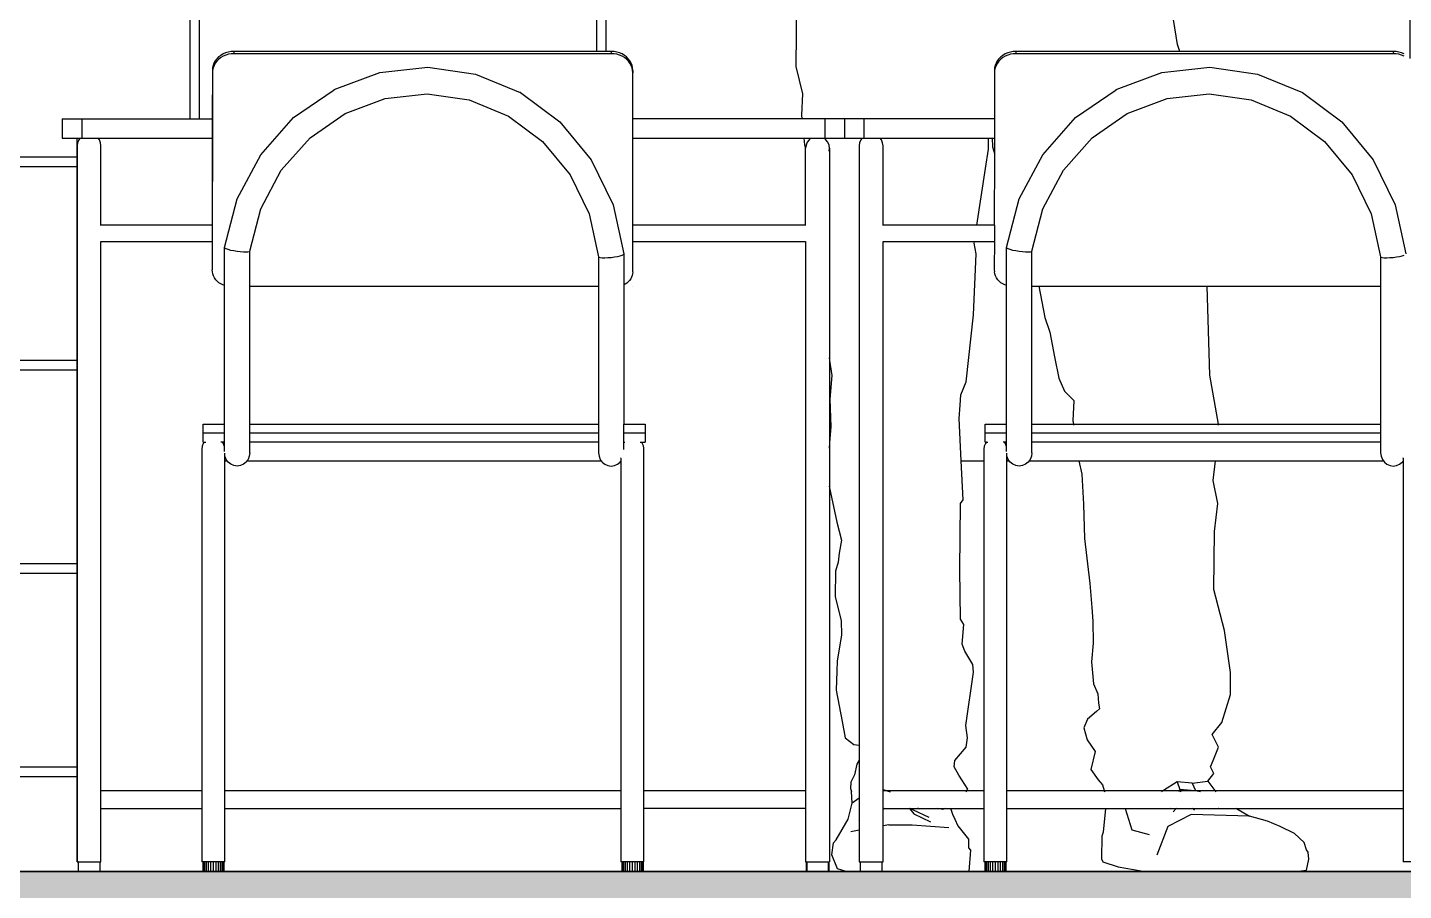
# Model space of a CAD drawing. Header units: metres. Extents: x 258817 to 259192, y 1878716 to 1878911.
# Drawn here: x 259062.576 to 259063.984, y 1878809.387 to 1878810.27 of the extents above; entities that cross this region are included whole.
import ezdxf

# ---------------------------------------------------------------- set-up
doc = ezdxf.new("R2010")
doc.units = ezdxf.units.M
doc.header["$MEASUREMENT"] = 0
doc.layers.add('SectionCutEdges', color=1, linetype='Continuous')
doc.layers.add('Vistas', color=7, linetype='Continuous')

msp = doc.modelspace()

# ---------------------------------------------------------------- hatches: boundary and pattern name
at = {"layer": 'Vistas'}
h = msp.add_hatch(dxfattribs=at)
h.set_pattern_fill('AR-B816C', color=256, scale=0.026)
h.paths.add_polyline_path([(259063.31557, 1878810.8205), (259063.33117, 1878810.84086), (259063.3516, 1878810.85355), (259063.40072, 1878810.87719), (259063.43813, 1878810.89898), (259063.46173, 1878810.92069), (259063.47104, 1878810.93753), (259063.46868, 1878810.95501), (259063.46513, 1878810.97064), (259063.45656, 1878810.9842), (259063.44918, 1878811.00196), (259063.44341, 1878810.99822), (259063.43595, 1878811.00115), (259063.43637, 1878811.01076), (259063.43367, 1878811.02493), (259063.42961, 1878811.0371), (259063.42903, 1878811.05152), (259063.42798, 1878811.0643), (259063.42325, 1878811.08788), (259063.42427, 1878811.10389), (259063.42325, 1878811.11667), (259063.42636, 1878811.1389), (259063.44118, 1878811.15984), (259063.43964, 1878811.16771), (259063.45749, 1878811.18383), (259063.47824, 1878811.18587), (259063.49102, 1878811.18483), (259063.52405, 1878811.1914), (259063.54139, 1878811.18819), (259063.55549, 1878811.18055), (259063.58153, 1878811.16474), (259063.59306, 1878811.15912), (259063.60451, 1878811.15335), (259063.61121, 1878811.13704), (259063.61465, 1878811.13162), (259063.61859, 1878811.12111), (259063.61617, 1878811.10852), (259063.61481, 1878811.07808), (259063.61441, 1878811.05083), (259063.61154, 1878811.03832), (259063.60785, 1878811.03308), (259063.60798, 1878811.01865), (259063.6009, 1878811.01111), (259063.59493, 1878811.01276), (259063.59304, 1878811.00169), (259063.5891, 1878810.98768), (259063.58199, 1878810.97747), (259063.585, 1878810.952), (259063.5898, 1878810.95171), (259063.59957, 1878810.93899), (259063.60528, 1878810.92933), (259063.61841, 1878810.91527), (259063.63927, 1878810.90698), (259063.64953, 1878810.90241), (259063.6587, 1878810.89595), (259063.67137, 1878810.89396), (259063.68706, 1878810.89062), (259063.71545, 1878810.8785), (259063.72703, 1878810.87298), (259063.74697, 1878810.85683), (259063.76332, 1878810.8274), (259063.76965, 1878810.78782), (259063.77181, 1878810.75422), (259063.77929, 1878810.72505), (259063.78076, 1878810.70265), (259063.78483, 1878810.69048), (259063.78857, 1878810.66525), (259063.78484, 1878810.66068), (259063.78147, 1878810.65523), (259063.77518, 1878810.65398), (259063.7674, 1878810.65204), (259063.7616, 1878810.62705), (259063.74086, 1878810.55794), (259063.73271, 1878810.53875), (259063.72507, 1878810.53053), (259063.72589, 1878810.52598), (259063.73019, 1878810.50213), (259063.72831, 1878810.47654), (259063.73149, 1878810.44463), (259063.73767, 1878810.42983), (259063.73519, 1878810.41889), (259063.7372, 1878810.40785), (259063.73975, 1878810.40025), (259063.74153, 1878810.3827), (259063.74469, 1878810.36535), (259063.75094, 1878810.35756), (259063.73006, 1878810.33798), (259063.73205, 1878810.33021), (259063.73052, 1878810.32235), (259063.73817, 1878810.31206), (259063.74854, 1878810.27834), (259063.7524, 1878810.25298), (259063.75507, 1878810.24582), (259063.97833, 1878810.24581), (259063.98693, 1878810.24206), (259063.99269, 1878810.23625), (259063.99523, 1878810.2296), (259063.99535, 1878810.22401), (259063.99532, 1878810.1769), (259064.21179, 1878810.1769), (259064.21179, 1878810.1569), (259064.19191, 1878810.1569), (259064.19699, 1878810.15028), (259064.19654, 1878810.1469), (259064.19654, 1878809.4169), (259064.19588, 1878809.4069), (259064.77507, 1878809.4069), (259064.77507, 1878812.1269), (259062.01507, 1878812.1269), (259062.01507, 1878812.0669), (259062.01507, 1878810.6069), (259062.01507, 1878809.4069), (259062.62798, 1878809.4069), (259062.62798, 1878809.4169), (259062.62693, 1878809.4169), (259062.62693, 1878810.1569), (259062.61179, 1878810.1569), (259062.61179, 1878810.1769), (259062.76522, 1878810.1769), (259062.76525, 1878810.23079), (259062.7695, 1878810.23841), (259062.77606, 1878810.2435), (259062.78377, 1878810.24582), (259063.17833, 1878810.24581), (259063.18693, 1878810.24206), (259063.19269, 1878810.23625), (259063.19523, 1878810.2296), (259063.19535, 1878810.22401), (259063.19532, 1878810.1769), (259063.36759, 1878810.1769), (259063.36898, 1878810.20233), (259063.36216, 1878810.23037), (259063.3624, 1878810.26404), (259063.3629, 1878810.29818), (259063.36302, 1878810.30272), (259063.36306, 1878810.30893), (259063.3617, 1878810.32169), (259063.35617, 1878810.33502), (259063.35453, 1878810.34774), (259063.35679, 1878810.35709), (259063.35609, 1878810.3699), (259063.35955, 1878810.39693), (259063.35761, 1878810.40305), (259063.35793, 1878810.41908), (259063.35714, 1878810.42706), (259063.35755, 1878810.44308), (259063.36057, 1878810.45555), (259063.35721, 1878810.46457), (259063.3563, 1878810.48058), (259063.35586, 1878810.51905), (259063.35281, 1878810.52006), (259063.33361, 1878810.52128), (259063.31967, 1878810.53678), (259063.31017, 1878810.55533), (259063.30364, 1878810.58344), (259063.29516, 1878810.62426), (259063.28932, 1878810.64259), (259063.2858, 1878810.66151), (259063.29161, 1878810.67985), (259063.29359, 1878810.69738), (259063.29642, 1878810.70989), (259063.30147, 1878810.72846), (259063.29827, 1878810.74743), (259063.30221, 1878810.77764)])
h = msp.add_hatch(color=256, dxfattribs=at)
h.dxf.hatch_style = 1
h.paths.add_polyline_path([(259067.88507, 1878809.4069), (259065.99408, 1878809.4069), (259064.97507, 1878809.4069), (259060.03507, 1878809.4069), (259060.03507, 1878809.3069), (259061.86507, 1878809.3069), (259062.01507, 1878809.3069), (259067.88507, 1878809.3069)])

# ---------------------------------------------------------------- linework, layer by layer
at = {"layer": 'SectionCutEdges'}
msp.add_line((259064.97507, 1878809.4069), (259060.03507, 1878809.4069), dxfattribs=at)
at = {"layer": 'Vistas'}
for p, q in [((259063.3629, 1878810.29818), (259063.3624, 1878810.26404)), ((259063.7524, 1878810.25298), (259063.74854, 1878810.27834)), ((259063.3624, 1878810.26404), (259063.36216, 1878810.23037)), ((259062.77884, 1878810.24434), (259062.77626, 1878810.24321)), ((259062.78156, 1878810.24516), (259062.77884, 1878810.24434)), ((259062.78439, 1878810.24565), (259062.78156, 1878810.24516)), ((259062.78726, 1878810.24582), (259062.78439, 1878810.24565)), ((259063.17331, 1878810.24581), (259062.78726, 1878810.24582)), ((259062.78726, 1878810.24582), (259062.7873, 1878810.24349)), ((259063.17618, 1878810.24565), (259063.17331, 1878810.24581)), ((259063.17331, 1878810.24581), (259063.17336, 1878810.24348)), ((259063.179, 1878810.24515), (259063.17618, 1878810.24565)), ((259063.18173, 1878810.24433), (259063.179, 1878810.24515)), ((259063.18431, 1878810.24321), (259063.18173, 1878810.24433)), ((259063.57884, 1878810.24434), (259063.57626, 1878810.24321)), ((259063.58156, 1878810.24516), (259063.57884, 1878810.24434)), ((259063.58439, 1878810.24565), (259063.58156, 1878810.24516)), ((259063.58726, 1878810.24582), (259063.58439, 1878810.24565)), ((259063.58726, 1878810.24582), (259063.5873, 1878810.24349)), ((259063.75081, 1878810.24582), (259063.58726, 1878810.24582)), ((259063.75507, 1878810.24582), (259063.75081, 1878810.24582)), ((259063.75507, 1878810.24582), (259063.7524, 1878810.25298)), ((259063.97331, 1878810.24581), (259063.75507, 1878810.24582)), ((259063.97618, 1878810.24565), (259063.97331, 1878810.24581)), ((259063.97331, 1878810.24581), (259063.97336, 1878810.24348)), ((259063.979, 1878810.24515), (259063.97618, 1878810.24565)), ((259063.98173, 1878810.24433), (259063.979, 1878810.24515)), ((259063.98431, 1878810.24321), (259063.98173, 1878810.24433)), ((259062.766, 1878810.23138), (259062.76544, 1878810.22888)), ((259062.76693, 1878810.2338), (259062.766, 1878810.23138)), ((259062.76697, 1878810.23147), (259062.76605, 1878810.22905)), ((259062.7682, 1878810.23608), (259062.76693, 1878810.2338)), ((259062.76825, 1878810.23375), (259062.76697, 1878810.23147)), ((259062.7698, 1878810.2382), (259062.7682, 1878810.23608)), ((259062.76985, 1878810.23587), (259062.76825, 1878810.23375)), ((259062.7717, 1878810.24011), (259062.7698, 1878810.2382)), ((259062.77174, 1878810.23778), (259062.76985, 1878810.23587)), ((259062.77386, 1878810.24179), (259062.7717, 1878810.24011)), ((259062.77391, 1878810.23946), (259062.77174, 1878810.23778)), ((259062.77626, 1878810.24321), (259062.77386, 1878810.24179)), ((259062.7763, 1878810.24088), (259062.77391, 1878810.23946)), ((259062.77888, 1878810.24201), (259062.7763, 1878810.24088)), ((259062.78161, 1878810.24282), (259062.77888, 1878810.24201)), ((259062.78443, 1878810.24332), (259062.78161, 1878810.24282)), ((259062.7873, 1878810.24349), (259062.78443, 1878810.24332)), ((259063.17336, 1878810.24348), (259062.7873, 1878810.24349)), ((259063.17623, 1878810.24332), (259063.17336, 1878810.24348)), ((259063.17905, 1878810.24282), (259063.17623, 1878810.24332)), ((259063.18177, 1878810.242), (259063.17905, 1878810.24282)), ((259063.18435, 1878810.24087), (259063.18177, 1878810.242)), ((259063.1867, 1878810.24179), (259063.18431, 1878810.24321)), ((259063.18675, 1878810.23946), (259063.18435, 1878810.24087)), ((259063.18886, 1878810.24011), (259063.1867, 1878810.24179)), ((259063.18891, 1878810.23778), (259063.18675, 1878810.23946)), ((259063.19076, 1878810.23819), (259063.18886, 1878810.24011)), ((259063.19081, 1878810.23586), (259063.18891, 1878810.23778)), ((259063.19236, 1878810.23608), (259063.19076, 1878810.23819)), ((259063.1924, 1878810.23375), (259063.19081, 1878810.23586)), ((259063.19363, 1878810.23379), (259063.19236, 1878810.23608)), ((259063.19367, 1878810.23146), (259063.1924, 1878810.23375)), ((259063.19455, 1878810.23138), (259063.19363, 1878810.23379)), ((259063.1946, 1878810.22905), (259063.19367, 1878810.23146)), ((259063.19511, 1878810.22888), (259063.19455, 1878810.23138)), ((259063.36216, 1878810.23037), (259063.36898, 1878810.20233)), ((259063.566, 1878810.23138), (259063.56544, 1878810.22888)), ((259063.56693, 1878810.2338), (259063.566, 1878810.23138)), ((259063.56697, 1878810.23147), (259063.56605, 1878810.22905)), ((259063.5682, 1878810.23608), (259063.56693, 1878810.2338)), ((259063.56825, 1878810.23375), (259063.56697, 1878810.23147)), ((259063.5698, 1878810.2382), (259063.5682, 1878810.23608)), ((259063.56985, 1878810.23587), (259063.56825, 1878810.23375)), ((259063.5717, 1878810.24011), (259063.5698, 1878810.2382)), ((259063.57174, 1878810.23778), (259063.56985, 1878810.23587)), ((259063.57386, 1878810.24179), (259063.5717, 1878810.24011)), ((259063.57391, 1878810.23946), (259063.57174, 1878810.23778)), ((259063.57626, 1878810.24321), (259063.57386, 1878810.24179)), ((259063.5763, 1878810.24088), (259063.57391, 1878810.23946)), ((259063.57888, 1878810.24201), (259063.5763, 1878810.24088)), ((259063.58161, 1878810.24282), (259063.57888, 1878810.24201)), ((259063.58443, 1878810.24332), (259063.58161, 1878810.24282)), ((259063.5873, 1878810.24349), (259063.58443, 1878810.24332)), ((259063.97336, 1878810.24348), (259063.5873, 1878810.24349)), ((259063.97623, 1878810.24332), (259063.97336, 1878810.24348)), ((259063.97905, 1878810.24282), (259063.97623, 1878810.24332)), ((259063.98177, 1878810.242), (259063.97905, 1878810.24282)), ((259063.98435, 1878810.24087), (259063.98177, 1878810.242)), ((259062.76525, 1878810.22634), (259062.76522, 1878810.1769)), ((259062.76544, 1878810.22888), (259062.76525, 1878810.22634)), ((259062.76525, 1878810.22634), (259062.76529, 1878810.22401)), ((259062.76529, 1878810.22401), (259062.76527, 1878810.1769)), ((259062.76548, 1878810.22655), (259062.76529, 1878810.22401)), ((259062.76605, 1878810.22905), (259062.76548, 1878810.22655)), ((259062.88992, 1878810.20672), (259062.93645, 1878810.22418)), ((259062.93645, 1878810.22418), (259062.98558, 1878810.22959)), ((259062.98558, 1878810.22959), (259063.03446, 1878810.22265)), ((259063.03446, 1878810.22265), (259063.08027, 1878810.20377)), ((259063.19516, 1878810.22655), (259063.1946, 1878810.22905)), ((259063.1953, 1878810.22634), (259063.19511, 1878810.22888)), ((259063.19535, 1878810.22401), (259063.19516, 1878810.22655)), ((259063.1953, 1878810.22634), (259063.19535, 1878810.22401)), ((259063.19532, 1878810.1769), (259063.19535, 1878810.22401)), ((259063.56525, 1878810.22634), (259063.56522, 1878810.1769)), ((259063.56544, 1878810.22888), (259063.56525, 1878810.22634)), ((259063.56525, 1878810.22634), (259063.56529, 1878810.22401)), ((259063.56529, 1878810.22401), (259063.56527, 1878810.1769)), ((259063.56548, 1878810.22655), (259063.56529, 1878810.22401)), ((259063.56605, 1878810.22905), (259063.56548, 1878810.22655)), ((259063.68992, 1878810.20672), (259063.73645, 1878810.22418)), ((259063.73645, 1878810.22418), (259063.78558, 1878810.22959)), ((259063.78558, 1878810.22959), (259063.83446, 1878810.22265)), ((259063.83446, 1878810.22265), (259063.88027, 1878810.20377)), ((259062.84838, 1878810.17804), (259062.88972, 1878810.20659)), ((259062.88972, 1878810.20659), (259062.88992, 1878810.20672)), ((259062.94195, 1878810.1975), (259062.98505, 1878810.20225)), ((259062.98505, 1878810.20225), (259063.02794, 1878810.19616)), ((259063.08048, 1878810.20362), (259063.08027, 1878810.20377)), ((259063.08048, 1878810.20362), (259063.12068, 1878810.17381)), ((259063.36898, 1878810.20233), (259063.36779, 1878810.1805)), ((259063.64838, 1878810.17804), (259063.68972, 1878810.20659)), ((259063.68972, 1878810.20659), (259063.68992, 1878810.20672)), ((259063.74195, 1878810.1975), (259063.78505, 1878810.20225)), ((259063.78505, 1878810.20225), (259063.82794, 1878810.19616)), ((259063.88048, 1878810.20362), (259063.88027, 1878810.20377)), ((259063.88048, 1878810.20362), (259063.92068, 1878810.17381)), ((259062.90113, 1878810.18218), (259062.94195, 1878810.1975)), ((259063.02794, 1878810.19616), (259063.06814, 1878810.17959)), ((259063.70113, 1878810.18218), (259063.74195, 1878810.1975)), ((259063.82794, 1878810.19616), (259063.86814, 1878810.17959)), ((259062.61179, 1878810.1769), (259062.61179, 1878810.1569)), ((259062.61179, 1878810.1769), (259062.76527, 1878810.1769)), ((259062.63179, 1878810.1769), (259062.63179, 1878810.1569)), ((259062.76522, 1878810.1769), (259062.76521, 1878810.1569)), ((259062.76527, 1878810.1769), (259062.76526, 1878810.1569)), ((259062.81471, 1878810.14008), (259062.84838, 1878810.17804)), ((259062.86522, 1878810.15739), (259062.90113, 1878810.18218)), ((259063.06814, 1878810.17959), (259063.10305, 1878810.15369)), ((259063.19531, 1878810.1569), (259063.19532, 1878810.1769)), ((259063.56527, 1878810.1769), (259063.19532, 1878810.1769)), ((259063.36779, 1878810.1805), (259063.36819, 1878810.1769)), ((259063.39179, 1878810.1769), (259063.39179, 1878810.1569)), ((259063.41179, 1878810.1769), (259063.41179, 1878810.1569)), ((259063.43179, 1878810.1769), (259063.43179, 1878810.1569)), ((259063.56522, 1878810.1769), (259063.56521, 1878810.1569)), ((259063.56527, 1878810.1769), (259063.56526, 1878810.1569)), ((259063.61471, 1878810.14008), (259063.64838, 1878810.17804)), ((259063.66522, 1878810.15739), (259063.70113, 1878810.18218)), ((259063.86814, 1878810.17959), (259063.90305, 1878810.15369)), ((259063.12068, 1878810.17381), (259063.15284, 1878810.13483)), ((259063.92068, 1878810.17381), (259063.95284, 1878810.13483)), ((259062.61179, 1878810.1569), (259062.76526, 1878810.1569)), ((259062.62693, 1878809.4169), (259062.62693, 1878810.1569)), ((259062.62735, 1878810.15235), (259062.62693, 1878810.1492)), ((259062.62693, 1878810.1492), (259062.62693, 1878809.4169)), ((259062.62857, 1878810.15529), (259062.62735, 1878810.15235)), ((259062.6298, 1878810.1569), (259062.62857, 1878810.15529)), ((259062.64968, 1878810.15529), (259062.64845, 1878810.1569)), ((259062.6509, 1878810.15235), (259062.64968, 1878810.15529)), ((259062.65131, 1878810.1492), (259062.6509, 1878810.15235)), ((259062.65131, 1878810.06762), (259062.65131, 1878810.1492)), ((259062.76521, 1878810.1569), (259062.76517, 1878810.06813)), ((259062.76526, 1878810.1569), (259062.76517, 1878810.06813)), ((259062.83581, 1878810.12423), (259062.86522, 1878810.15739)), ((259062.86522, 1878810.15739), (259062.86492, 1878810.15719)), ((259063.10305, 1878810.15369), (259063.13113, 1878810.11965)), ((259063.19526, 1878810.06813), (259063.19531, 1878810.1569)), ((259063.19531, 1878810.1569), (259063.56526, 1878810.1569)), ((259063.3704, 1878810.1569), (259063.37114, 1878810.15022)), ((259063.37114, 1878810.15022), (259063.37216, 1878810.1469)), ((259063.37258, 1878810.15005), (259063.37216, 1878810.1469)), ((259063.37216, 1878810.06763), (259063.37216, 1878810.1469)), ((259063.37379, 1878810.15299), (259063.37258, 1878810.15005)), ((259063.37573, 1878810.15552), (259063.37379, 1878810.15299)), ((259063.37753, 1878810.1569), (259063.37573, 1878810.15552)), ((259063.39297, 1878810.15552), (259063.39117, 1878810.1569)), ((259063.39491, 1878810.15299), (259063.39297, 1878810.15552)), ((259063.39612, 1878810.15005), (259063.39491, 1878810.15299)), ((259063.39654, 1878810.1469), (259063.39612, 1878810.15005)), ((259063.39612, 1878810.14374), (259063.39654, 1878810.1469)), ((259063.39612, 1878810.1469), (259063.39654, 1878810.1469)), ((259063.39654, 1878810.1469), (259063.39654, 1878809.4169)), ((259063.42735, 1878810.15235), (259063.42693, 1878810.1492)), ((259063.42693, 1878810.1492), (259063.42693, 1878809.4169)), ((259063.42857, 1878810.15529), (259063.42735, 1878810.15235)), ((259063.4298, 1878810.1569), (259063.42857, 1878810.15529)), ((259063.44968, 1878810.15529), (259063.44845, 1878810.1569)), ((259063.4509, 1878810.15235), (259063.44968, 1878810.15529)), ((259063.45131, 1878810.1492), (259063.4509, 1878810.15235)), ((259063.45131, 1878810.06762), (259063.45131, 1878810.1492)), ((259063.55629, 1878810.12588), (259063.55916, 1878810.14583)), ((259063.55916, 1878810.14583), (259063.5593, 1878810.1569)), ((259063.5631, 1878810.1569), (259063.56345, 1878810.1481)), ((259063.56345, 1878810.1481), (259063.5652, 1878810.14124)), ((259063.56521, 1878810.1569), (259063.5652, 1878810.14124)), ((259063.56526, 1878810.1569), (259063.5652, 1878810.14124)), ((259063.63581, 1878810.12423), (259063.66522, 1878810.15739)), ((259063.66522, 1878810.15739), (259063.66492, 1878810.15719)), ((259063.90305, 1878810.15369), (259063.93113, 1878810.11965)), ((259062.79066, 1878810.09491), (259062.81471, 1878810.14008)), ((259063.15284, 1878810.13483), (259063.17511, 1878810.08893)), ((259063.56525, 1878810.14107), (259063.56517, 1878810.06813)), ((259063.5652, 1878810.14124), (259063.56525, 1878810.14107)), ((259063.59066, 1878810.09491), (259063.61471, 1878810.14008)), ((259063.95284, 1878810.13483), (259063.97511, 1878810.08893)), ((259062.81481, 1878810.08478), (259062.83581, 1878810.12423)), ((259063.13113, 1878810.11965), (259063.15058, 1878810.07956)), ((259063.54741, 1878810.06813), (259063.55629, 1878810.12588)), ((259063.61481, 1878810.08478), (259063.63581, 1878810.12423)), ((259063.93113, 1878810.11965), (259063.95058, 1878810.07956)), ((259062.77761, 1878810.04508), (259062.79066, 1878810.09491)), ((259063.57761, 1878810.04508), (259063.59066, 1878810.09491)), ((259062.80343, 1878810.04133), (259062.81481, 1878810.08478)), ((259063.15058, 1878810.07956), (259063.16026, 1878810.03579)), ((259063.17511, 1878810.08893), (259063.1862, 1878810.03873)), ((259063.60343, 1878810.04133), (259063.61481, 1878810.08478)), ((259063.95058, 1878810.07956), (259063.96026, 1878810.03579)), ((259063.97511, 1878810.08893), (259063.9862, 1878810.03873)), ((259062.7652, 1878810.06791), (259062.65123, 1878810.06791)), ((259062.7652, 1878810.06813), (259062.65131, 1878810.06813)), ((259062.76517, 1878810.06813), (259062.7652, 1878810.06791)), ((259062.7652, 1878810.06791), (259062.76517, 1878810.06784)), ((259062.76517, 1878810.06784), (259062.7652, 1878810.06762)), ((259062.7652, 1878810.06791), (259062.7652, 1878810.06784)), ((259062.7652, 1878810.06762), (259062.7652, 1878810.06677)), ((259062.7652, 1878810.06677), (259062.7652, 1878810.06541)), ((259062.7652, 1878810.06541), (259062.7652, 1878810.06365)), ((259062.7652, 1878810.06365), (259062.7652, 1878810.0616)), ((259062.7652, 1878810.0616), (259062.7652, 1878810.05939)), ((259063.19525, 1878810.06762), (259063.19526, 1878810.06784)), ((259063.19525, 1878810.06677), (259063.19525, 1878810.06762)), ((259063.19525, 1878810.06541), (259063.19525, 1878810.06677)), ((259063.19525, 1878810.06365), (259063.19525, 1878810.06541)), ((259063.19525, 1878810.0616), (259063.19525, 1878810.06365)), ((259063.19525, 1878810.05939), (259063.19525, 1878810.0616)), ((259063.37216, 1878810.06813), (259063.19526, 1878810.06813)), ((259063.19526, 1878810.06791), (259063.19526, 1878810.06813)), ((259063.37222, 1878810.06791), (259063.19526, 1878810.06791)), ((259063.19526, 1878810.06784), (259063.19526, 1878810.06791)), ((259063.5652, 1878810.06791), (259063.45123, 1878810.06791)), ((259063.5652, 1878810.06813), (259063.45131, 1878810.06813)), ((259063.54737, 1878810.06784), (259063.54738, 1878810.06791)), ((259063.54738, 1878810.06791), (259063.54741, 1878810.06813)), ((259063.56517, 1878810.06813), (259063.5652, 1878810.06791)), ((259063.5652, 1878810.06791), (259063.56517, 1878810.06784)), ((259063.5652, 1878810.06791), (259063.5652, 1878810.06784)), ((259063.5652, 1878810.06784), (259063.5652, 1878810.06762)), ((259063.5652, 1878810.06762), (259063.5652, 1878810.06677)), ((259063.5652, 1878810.06677), (259063.5652, 1878810.06541)), ((259063.5652, 1878810.06541), (259063.5652, 1878810.06365)), ((259063.5652, 1878810.06365), (259063.5652, 1878810.0616)), ((259063.5652, 1878810.0616), (259063.5652, 1878810.05939)), ((259062.65131, 1878809.4169), (259062.65131, 1878810.05125)), ((259062.76519, 1878810.05109), (259062.65131, 1878810.05109)), ((259062.76519, 1878810.05088), (259062.65131, 1878810.05088)), ((259062.76519, 1878810.05088), (259062.76514, 1878810.0245)), ((259062.76516, 1878810.05117), (259062.76516, 1878810.05109)), ((259062.76519, 1878810.05117), (259062.76516, 1878810.05109)), ((259062.76516, 1878810.05109), (259062.76519, 1878810.05088)), ((259062.7652, 1878810.05337), (259062.76519, 1878810.05202)), ((259062.76519, 1878810.05202), (259062.76519, 1878810.05117)), ((259062.7652, 1878810.05939), (259062.7652, 1878810.05719)), ((259062.7652, 1878810.05719), (259062.7652, 1878810.05514)), ((259062.7652, 1878810.05514), (259062.7652, 1878810.05337)), ((259063.19523, 1878810.02034), (259063.19525, 1878810.05088)), ((259063.19525, 1878810.05719), (259063.19525, 1878810.05939)), ((259063.19525, 1878810.05514), (259063.19525, 1878810.05719)), ((259063.19525, 1878810.05337), (259063.19525, 1878810.05514)), ((259063.19525, 1878810.05202), (259063.19525, 1878810.05337)), ((259063.19525, 1878810.05117), (259063.19525, 1878810.05202)), ((259063.19525, 1878810.05109), (259063.19525, 1878810.05117)), ((259063.37216, 1878810.05109), (259063.19525, 1878810.05109)), ((259063.19525, 1878810.05088), (259063.19525, 1878810.05109)), ((259063.37216, 1878810.05088), (259063.19525, 1878810.05088)), ((259063.37216, 1878810.05142), (259063.37216, 1878809.4169)), ((259063.45131, 1878809.4169), (259063.45131, 1878810.05125)), ((259063.56519, 1878810.05109), (259063.45131, 1878810.05109)), ((259063.56519, 1878810.05088), (259063.45131, 1878810.05088)), ((259063.5446, 1878810.04981), (259063.54476, 1878810.05088)), ((259063.54674, 1878810.03879), (259063.5446, 1878810.04981)), ((259063.54476, 1878810.05088), (259063.5448, 1878810.05109)), ((259063.5448, 1878810.05109), (259063.54481, 1878810.05117)), ((259063.56519, 1878810.05088), (259063.56514, 1878810.0245)), ((259063.56519, 1878810.05202), (259063.56516, 1878810.05117)), ((259063.56516, 1878810.05117), (259063.56516, 1878810.05109)), ((259063.56519, 1878810.05117), (259063.56516, 1878810.05109)), ((259063.56516, 1878810.05109), (259063.56519, 1878810.05088)), ((259063.5652, 1878810.05337), (259063.56519, 1878810.05202)), ((259063.5652, 1878810.05939), (259063.5652, 1878810.05719)), ((259063.5652, 1878810.05719), (259063.5652, 1878810.05514)), ((259063.5652, 1878810.05514), (259063.5652, 1878810.05337)), ((259062.77805, 1878810.04447), (259062.77761, 1878810.04508)), ((259062.77761, 1878810.0065), (259062.77761, 1878810.04508)), ((259062.77933, 1878810.04377), (259062.77805, 1878810.04447)), ((259062.78138, 1878810.04303), (259062.77933, 1878810.04377)), ((259062.78405, 1878810.0423), (259062.78138, 1878810.04303)), ((259062.78716, 1878810.04164), (259062.78405, 1878810.0423)), ((259062.7905, 1878810.04108), (259062.78716, 1878810.04164)), ((259062.79384, 1878810.04066), (259062.7905, 1878810.04108)), ((259062.79695, 1878810.04043), (259062.79384, 1878810.04066)), ((259062.79963, 1878810.04037), (259062.79695, 1878810.04043)), ((259062.80169, 1878810.04052), (259062.79963, 1878810.04037)), ((259062.80298, 1878810.04084), (259062.80169, 1878810.04052)), ((259062.80343, 1878810.04133), (259062.80298, 1878810.04084)), ((259062.80346, 1878810.00579), (259062.80343, 1878810.04133)), ((259063.16026, 1878810.03579), (259063.16069, 1878810.03529)), ((259063.16026, 1878810.03579), (259063.16031, 1878810.00579)), ((259063.16069, 1878810.03529), (259063.16198, 1878810.03492)), ((259063.16198, 1878810.03492), (259063.16404, 1878810.03471)), ((259063.16404, 1878810.03471), (259063.16672, 1878810.03468)), ((259063.16672, 1878810.03468), (259063.16985, 1878810.03482)), ((259063.16985, 1878810.03482), (259063.17321, 1878810.03513)), ((259063.17321, 1878810.03513), (259063.17657, 1878810.03559)), ((259063.17657, 1878810.03559), (259063.1797, 1878810.03615)), ((259063.1797, 1878810.03615), (259063.18239, 1878810.0368)), ((259063.18239, 1878810.0368), (259063.18445, 1878810.03747)), ((259063.18445, 1878810.03747), (259063.18575, 1878810.03813)), ((259063.18575, 1878810.03813), (259063.1862, 1878810.03873)), ((259063.1862, 1878810.03873), (259063.18623, 1878810.00707)), ((259063.54389, 1878809.97633), (259063.54674, 1878810.03879)), ((259063.57805, 1878810.04447), (259063.57761, 1878810.04508)), ((259063.57761, 1878810.0065), (259063.57761, 1878810.04508)), ((259063.57933, 1878810.04377), (259063.57805, 1878810.04447)), ((259063.58138, 1878810.04303), (259063.57933, 1878810.04377)), ((259063.58405, 1878810.0423), (259063.58138, 1878810.04303)), ((259063.58716, 1878810.04164), (259063.58405, 1878810.0423)), ((259063.5905, 1878810.04108), (259063.58716, 1878810.04164)), ((259063.59384, 1878810.04066), (259063.5905, 1878810.04108)), ((259063.59695, 1878810.04043), (259063.59384, 1878810.04066)), ((259063.59963, 1878810.04037), (259063.59695, 1878810.04043)), ((259063.60169, 1878810.04052), (259063.59963, 1878810.04037)), ((259063.60298, 1878810.04084), (259063.60169, 1878810.04052)), ((259063.60343, 1878810.04133), (259063.60298, 1878810.04084)), ((259063.60346, 1878810.00579), (259063.60343, 1878810.04133)), ((259063.96026, 1878810.03579), (259063.96069, 1878810.03529)), ((259063.96026, 1878810.03579), (259063.96031, 1878810.00579)), ((259063.96069, 1878810.03529), (259063.96198, 1878810.03492)), ((259063.96198, 1878810.03492), (259063.96404, 1878810.03471)), ((259063.96404, 1878810.03471), (259063.96672, 1878810.03468)), ((259063.96672, 1878810.03468), (259063.96985, 1878810.03482)), ((259063.96985, 1878810.03482), (259063.97321, 1878810.03513)), ((259063.97321, 1878810.03513), (259063.97657, 1878810.03559)), ((259063.97657, 1878810.03559), (259063.9797, 1878810.03615)), ((259063.9797, 1878810.03615), (259063.98239, 1878810.0368)), ((259063.98239, 1878810.0368), (259063.98445, 1878810.03747)), ((259062.76514, 1878810.0245), (259062.76518, 1878810.02246)), ((259062.76533, 1878810.02028), (259062.76518, 1878810.02246)), ((259062.76577, 1878810.01814), (259062.76533, 1878810.02028)), ((259063.19523, 1878810.02034), (259063.1951, 1878810.01844)), ((259063.56514, 1878810.0245), (259063.56518, 1878810.02246)), ((259063.56518, 1878810.02246), (259063.56533, 1878810.02028)), ((259063.56577, 1878810.01814), (259063.56533, 1878810.02028)), ((259062.76517, 1878810.00579), (259062.76518, 1878810.0055)), ((259062.7665, 1878810.01608), (259062.76577, 1878810.01814)), ((259062.7675, 1878810.01413), (259062.7665, 1878810.01608)), ((259062.76876, 1878810.01231), (259062.7675, 1878810.01413)), ((259062.77026, 1878810.01067), (259062.76876, 1878810.01231)), ((259062.77197, 1878810.00924), (259062.77026, 1878810.01067)), ((259062.77385, 1878810.00803), (259062.77197, 1878810.00924)), ((259062.77589, 1878810.00706), (259062.77385, 1878810.00803)), ((259062.77761, 1878810.0065), (259062.77589, 1878810.00706)), ((259062.77761, 1878809.97087), (259062.77761, 1878810.0065)), ((259062.80346, 1878810.00579), (259063.16031, 1878810.00579)), ((259062.80349, 1878809.97087), (259062.80346, 1878810.00579)), ((259063.16031, 1878810.00579), (259063.16037, 1878809.97087)), ((259063.18586, 1878810.0069), (259063.18578, 1878810.00687)), ((259063.18623, 1878810.00707), (259063.18586, 1878810.0069)), ((259063.18764, 1878810.00774), (259063.18623, 1878810.00707)), ((259063.18623, 1878810.00707), (259063.18626, 1878809.86458)), ((259063.18929, 1878810.0088), (259063.18764, 1878810.00774)), ((259063.19078, 1878810.01005), (259063.18929, 1878810.0088)), ((259063.19209, 1878810.01148), (259063.19078, 1878810.01005)), ((259063.19319, 1878810.01306), (259063.19209, 1878810.01148)), ((259063.19407, 1878810.01477), (259063.19319, 1878810.01306)), ((259063.19471, 1878810.01657), (259063.19407, 1878810.01477)), ((259063.1951, 1878810.01844), (259063.19471, 1878810.01657)), ((259063.19523, 1878810.0055), (259063.19522, 1878810.00579)), ((259063.56517, 1878810.00579), (259063.56518, 1878810.0055)), ((259063.5665, 1878810.01608), (259063.56577, 1878810.01814)), ((259063.5675, 1878810.01413), (259063.5665, 1878810.01608)), ((259063.56876, 1878810.01231), (259063.5675, 1878810.01413)), ((259063.57026, 1878810.01067), (259063.56876, 1878810.01231)), ((259063.57197, 1878810.00924), (259063.57026, 1878810.01067)), ((259063.57385, 1878810.00803), (259063.57197, 1878810.00924)), ((259063.57589, 1878810.00706), (259063.57385, 1878810.00803)), ((259063.57761, 1878810.0065), (259063.57589, 1878810.00706)), ((259063.57761, 1878809.97087), (259063.57761, 1878810.0065)), ((259063.60349, 1878809.97087), (259063.60346, 1878810.00579)), ((259063.60346, 1878810.00579), (259063.61066, 1878810.00579)), ((259063.61066, 1878810.00579), (259063.61673, 1878809.97376)), ((259063.61066, 1878810.00579), (259063.78302, 1878810.00579)), ((259063.78556, 1878809.91476), (259063.78302, 1878810.00579)), ((259063.78302, 1878810.00579), (259063.96031, 1878810.00579)), ((259063.96031, 1878810.00579), (259063.96037, 1878809.97087)), ((259062.77761, 1878809.83709), (259062.77761, 1878809.97087)), ((259062.80349, 1878809.83527), (259062.80349, 1878809.97087)), ((259063.16037, 1878809.97087), (259063.16037, 1878809.83527)), ((259063.53625, 1878809.90781), (259063.54389, 1878809.97633)), ((259063.57761, 1878809.83709), (259063.57761, 1878809.97087)), ((259063.60349, 1878809.83527), (259063.60349, 1878809.97087)), ((259063.61673, 1878809.97376), (259063.62192, 1878809.95859)), ((259063.96037, 1878809.97087), (259063.96037, 1878809.83527)), ((259063.62192, 1878809.95859), (259063.62683, 1878809.93341)), ((259063.39612, 1878809.93223), (259063.39654, 1878809.92953)), ((259063.39654, 1878809.92953), (259063.3989, 1878809.91421)), ((259063.62683, 1878809.93341), (259063.63123, 1878809.9114)), ((259063.3989, 1878809.91421), (259063.39699, 1878809.89023)), ((259063.53106, 1878809.89434), (259063.53625, 1878809.90781)), ((259063.63123, 1878809.9114), (259063.63685, 1878809.89826)), ((259063.79449, 1878809.86458), (259063.78556, 1878809.91476)), ((259063.53022, 1878809.884), (259063.53106, 1878809.89434)), ((259063.63685, 1878809.89826), (259063.64654, 1878809.88884)), ((259063.39699, 1878809.89023), (259063.39779, 1878809.86165)), ((259063.52912, 1878809.87037), (259063.53022, 1878809.884)), ((259063.64654, 1878809.88884), (259063.64549, 1878809.86779)), ((259062.75593, 1878809.86458), (259062.77761, 1878809.86458)), ((259062.75593, 1878809.84598), (259062.75593, 1878809.86458)), ((259062.80349, 1878809.86458), (259063.16037, 1878809.86458)), ((259063.18582, 1878809.86458), (259063.20792, 1878809.86458)), ((259063.18626, 1878809.83858), (259063.18626, 1878809.86458)), ((259063.20792, 1878809.86458), (259063.20792, 1878809.84598)), ((259063.53131, 1878809.8269), (259063.52912, 1878809.87037)), ((259063.55593, 1878809.86458), (259063.57761, 1878809.86458)), ((259063.55593, 1878809.84598), (259063.55593, 1878809.86458)), ((259063.60349, 1878809.86458), (259063.96037, 1878809.86458)), ((259063.64549, 1878809.86779), (259063.64604, 1878809.86458)), ((259063.64604, 1878809.86458), (259063.64606, 1878809.86447)), ((259063.64609, 1878809.86433), (259063.64622, 1878809.86358)), ((259063.79451, 1878809.86447), (259063.79449, 1878809.86458)), ((259063.79466, 1878809.86358), (259063.79453, 1878809.86433)), ((259062.75593, 1878809.8558), (259062.77761, 1878809.8558)), ((259062.80349, 1878809.8558), (259063.16037, 1878809.8558)), ((259063.18582, 1878809.8558), (259063.20792, 1878809.8558)), ((259063.39779, 1878809.86165), (259063.39654, 1878809.84538)), ((259063.55593, 1878809.8558), (259063.57761, 1878809.8558)), ((259063.60349, 1878809.8558), (259063.96037, 1878809.8558)), ((259062.75493, 1878809.84175), (259062.75459, 1878809.83933)), ((259062.75459, 1878809.83933), (259062.75461, 1878809.83921)), ((259062.75461, 1878809.83921), (259062.75459, 1878809.83908)), ((259062.75459, 1878809.83908), (259062.75459, 1878809.41676)), ((259062.75603, 1878809.84459), (259062.75493, 1878809.84204)), ((259062.75493, 1878809.84204), (259062.75493, 1878809.84175)), ((259062.75593, 1878809.84598), (259062.75852, 1878809.84598)), ((259062.75717, 1878809.84598), (259062.75603, 1878809.84459)), ((259062.75739, 1878809.84625), (259062.75717, 1878809.84598)), ((259062.77761, 1878809.84598), (259062.77405, 1878809.84598)), ((259062.77532, 1878809.84598), (259062.77508, 1878809.84625)), ((259062.77622, 1878809.84498), (259062.77532, 1878809.84598)), ((259062.77745, 1878809.84248), (259062.77622, 1878809.84498)), ((259062.77761, 1878809.84155), (259062.77745, 1878809.84248)), ((259062.77768, 1878809.83655), (259062.77761, 1878809.83709)), ((259063.16037, 1878809.84598), (259062.80349, 1878809.84598)), ((259063.18582, 1878809.84598), (259063.18582, 1878809.84593)), ((259063.18582, 1878809.84598), (259063.18721, 1878809.84598)), ((259063.18608, 1878809.84625), (259063.18586, 1878809.84598)), ((259063.20274, 1878809.84598), (259063.20792, 1878809.84598)), ((259063.20401, 1878809.84598), (259063.20377, 1878809.84625)), ((259063.20491, 1878809.84498), (259063.20401, 1878809.84598)), ((259063.20613, 1878809.84248), (259063.20491, 1878809.84498)), ((259063.2066, 1878809.83979), (259063.20613, 1878809.84248)), ((259063.20652, 1878809.83912), (259063.2066, 1878809.8395)), ((259063.20658, 1878809.83962), (259063.2066, 1878809.83979)), ((259063.2066, 1878809.8395), (259063.20658, 1878809.83962)), ((259063.2066, 1878809.41676), (259063.2066, 1878809.8395)), ((259063.39654, 1878809.84538), (259063.39612, 1878809.83996)), ((259063.55493, 1878809.84175), (259063.55459, 1878809.83933)), ((259063.55459, 1878809.83933), (259063.55461, 1878809.83921)), ((259063.55461, 1878809.83921), (259063.55459, 1878809.83908)), ((259063.55459, 1878809.83908), (259063.55459, 1878809.41676)), ((259063.55603, 1878809.84459), (259063.55493, 1878809.84204)), ((259063.55493, 1878809.84204), (259063.55493, 1878809.84175)), ((259063.55593, 1878809.84598), (259063.55852, 1878809.84598)), ((259063.55717, 1878809.84598), (259063.55603, 1878809.84459)), ((259063.55739, 1878809.84625), (259063.55717, 1878809.84598)), ((259063.57761, 1878809.84598), (259063.57405, 1878809.84598)), ((259063.57532, 1878809.84598), (259063.57508, 1878809.84625)), ((259063.57622, 1878809.84498), (259063.57532, 1878809.84598)), ((259063.57745, 1878809.84248), (259063.57622, 1878809.84498)), ((259063.57761, 1878809.84155), (259063.57745, 1878809.84248)), ((259063.57768, 1878809.83655), (259063.57761, 1878809.83709)), ((259063.96037, 1878809.84598), (259063.60349, 1878809.84598)), ((259063.64884, 1878809.84625), (259063.64886, 1878809.84598)), ((259063.79371, 1878809.84598), (259063.79374, 1878809.84625)), ((259062.77791, 1878809.41676), (259062.77791, 1878809.83475)), ((259062.77805, 1878809.83179), (259062.77791, 1878809.83289)), ((259062.77791, 1878809.8269), (259062.78049, 1878809.8269)), ((259062.77934, 1878809.82849), (259062.77805, 1878809.83179)), ((259062.78049, 1878809.8269), (259062.77934, 1878809.82849)), ((259062.7814, 1878809.82564), (259062.78049, 1878809.8269)), ((259062.78408, 1878809.82346), (259062.7814, 1878809.82564)), ((259062.7872, 1878809.82208), (259062.78408, 1878809.82346)), ((259062.79055, 1878809.82161), (259062.7872, 1878809.82208)), ((259062.7939, 1878809.82206), (259062.79055, 1878809.82161)), ((259062.79702, 1878809.82342), (259062.7939, 1878809.82206)), ((259062.7997, 1878809.82559), (259062.79702, 1878809.82342)), ((259062.80065, 1878809.8269), (259062.7997, 1878809.82559)), ((259062.80176, 1878809.82842), (259062.80065, 1878809.8269)), ((259062.80065, 1878809.8269), (259063.16321, 1878809.8269)), ((259062.80305, 1878809.83172), (259062.80176, 1878809.82842)), ((259062.80349, 1878809.83527), (259062.80305, 1878809.83172)), ((259063.16037, 1878809.83527), (259063.16081, 1878809.83172)), ((259063.16081, 1878809.83172), (259063.16211, 1878809.82842)), ((259063.16211, 1878809.82842), (259063.16321, 1878809.8269)), ((259063.16321, 1878809.8269), (259063.16416, 1878809.82559)), ((259063.16416, 1878809.82559), (259063.16684, 1878809.82342)), ((259063.16684, 1878809.82342), (259063.16997, 1878809.82206)), ((259063.16997, 1878809.82206), (259063.17331, 1878809.82161)), ((259063.17331, 1878809.82161), (259063.17666, 1878809.82208)), ((259063.17666, 1878809.82208), (259063.17979, 1878809.82346)), ((259063.17979, 1878809.82346), (259063.18247, 1878809.82564)), ((259063.18247, 1878809.82564), (259063.18328, 1878809.82677)), ((259063.18328, 1878809.82984), (259063.18336, 1878809.83008)), ((259063.18328, 1878809.82984), (259063.18328, 1878809.41676)), ((259063.53131, 1878809.8269), (259063.55459, 1878809.8269)), ((259063.53331, 1878809.7871), (259063.53131, 1878809.8269)), ((259063.57791, 1878809.41676), (259063.57791, 1878809.83475)), ((259063.57805, 1878809.83179), (259063.57791, 1878809.83289)), ((259063.57791, 1878809.8269), (259063.58049, 1878809.8269)), ((259063.57934, 1878809.82849), (259063.57805, 1878809.83179)), ((259063.58049, 1878809.8269), (259063.57934, 1878809.82849)), ((259063.5814, 1878809.82564), (259063.58049, 1878809.8269)), ((259063.58408, 1878809.82346), (259063.5814, 1878809.82564)), ((259063.5872, 1878809.82208), (259063.58408, 1878809.82346)), ((259063.59055, 1878809.82161), (259063.5872, 1878809.82208)), ((259063.5939, 1878809.82206), (259063.59055, 1878809.82161)), ((259063.59702, 1878809.82342), (259063.5939, 1878809.82206)), ((259063.5997, 1878809.82559), (259063.59702, 1878809.82342)), ((259063.60065, 1878809.8269), (259063.5997, 1878809.82559)), ((259063.60176, 1878809.82842), (259063.60065, 1878809.8269)), ((259063.60065, 1878809.8269), (259063.96321, 1878809.8269)), ((259063.60305, 1878809.83172), (259063.60176, 1878809.82842)), ((259063.60349, 1878809.83527), (259063.60305, 1878809.83172)), ((259063.65163, 1878809.8269), (259063.65477, 1878809.8132)), ((259063.78887, 1878809.807), (259063.79134, 1878809.8269)), ((259063.96037, 1878809.83527), (259063.96081, 1878809.83172)), ((259063.96081, 1878809.83172), (259063.96211, 1878809.82842)), ((259063.96211, 1878809.82842), (259063.96321, 1878809.8269)), ((259063.96321, 1878809.8269), (259063.96416, 1878809.82559)), ((259063.96416, 1878809.82559), (259063.96684, 1878809.82342)), ((259063.96684, 1878809.82342), (259063.96997, 1878809.82206)), ((259063.96997, 1878809.82206), (259063.97331, 1878809.82161)), ((259063.97331, 1878809.82161), (259063.97666, 1878809.82208)), ((259063.97666, 1878809.82208), (259063.97979, 1878809.82346)), ((259063.97979, 1878809.82346), (259063.98247, 1878809.82564)), ((259063.98247, 1878809.82564), (259063.98328, 1878809.82677)), ((259063.98328, 1878809.82984), (259063.98336, 1878809.83008)), ((259063.98328, 1878809.82984), (259063.98328, 1878809.41676)), ((259063.65477, 1878809.8132), (259063.65651, 1878809.78279)), ((259063.39612, 1878809.80113), (259063.39654, 1878809.79923)), ((259063.39654, 1878809.79923), (259063.40419, 1878809.76424)), ((259063.79379, 1878809.78346), (259063.78887, 1878809.807)), ((259063.52995, 1878809.71584), (259063.53052, 1878809.78318)), ((259063.53052, 1878809.78318), (259063.53331, 1878809.7871)), ((259063.65651, 1878809.78279), (259063.65741, 1878809.74753)), ((259063.79056, 1878809.75478), (259063.79379, 1878809.78346)), ((259063.40419, 1878809.76424), (259063.40868, 1878809.74598)), ((259063.78964, 1878809.69546), (259063.79056, 1878809.75478)), ((259063.40868, 1878809.74598), (259063.40638, 1878809.73237)), ((259063.65741, 1878809.74753), (259063.6628, 1878809.70134)), ((259063.40638, 1878809.73237), (259063.40531, 1878809.72347)), ((259063.40254, 1878809.71398), (259063.40248, 1878809.68833)), ((259063.40531, 1878809.72347), (259063.40254, 1878809.71398)), ((259063.53062, 1878809.66503), (259063.52995, 1878809.71584)), ((259063.6628, 1878809.70134), (259063.66489, 1878809.67712)), ((259063.80048, 1878809.65336), (259063.78964, 1878809.69546)), ((259063.40248, 1878809.68833), (259063.40841, 1878809.66337)), ((259063.66489, 1878809.67712), (259063.66611, 1878809.663)), ((259063.40841, 1878809.66337), (259063.40881, 1878809.64894)), ((259063.53412, 1878809.65965), (259063.53062, 1878809.66503)), ((259063.53219, 1878809.63928), (259063.53412, 1878809.65965)), ((259063.66611, 1878809.663), (259063.66633, 1878809.64051)), ((259063.80671, 1878809.61052), (259063.80048, 1878809.65336)), ((259063.40881, 1878809.64894), (259063.40457, 1878809.62205)), ((259063.53491, 1878809.63235), (259063.53219, 1878809.63928)), ((259063.66633, 1878809.64051), (259063.66446, 1878809.62136)), ((259063.54326, 1878809.61872), (259063.53491, 1878809.63235)), ((259063.4042, 1878809.61184), (259063.4035, 1878809.59255)), ((259063.40457, 1878809.62205), (259063.4042, 1878809.61184)), ((259063.54385, 1878809.61072), (259063.54326, 1878809.61872)), ((259063.66446, 1878809.62136), (259063.66653, 1878809.59901)), ((259063.53597, 1878809.55617), (259063.54385, 1878809.61072)), ((259063.66653, 1878809.59901), (259063.67119, 1878809.5888)), ((259063.80684, 1878809.58807), (259063.80671, 1878809.61052)), ((259063.4035, 1878809.59255), (259063.40943, 1878809.5605)), ((259063.67119, 1878809.5888), (259063.67189, 1878809.5792)), ((259063.79789, 1878809.55949), (259063.80684, 1878809.58807)), ((259063.66958, 1878809.57062), (259063.66056, 1878809.5627)), ((259063.67261, 1878809.57328), (259063.66958, 1878809.57062)), ((259063.67189, 1878809.5792), (259063.67261, 1878809.57328)), ((259063.40943, 1878809.5605), (259063.41255, 1878809.54367)), ((259063.53776, 1878809.54347), (259063.53597, 1878809.55617)), ((259063.66056, 1878809.5627), (259063.65669, 1878809.55389)), ((259063.78788, 1878809.54696), (259063.79789, 1878809.55949)), ((259063.41255, 1878809.54367), (259063.42149, 1878809.53689)), ((259063.53645, 1878809.53394), (259063.53776, 1878809.54347)), ((259063.65669, 1878809.55389), (259063.66012, 1878809.54153)), ((259063.66012, 1878809.54153), (259063.66829, 1878809.52964)), ((259063.79442, 1878809.5341), (259063.78788, 1878809.54696)), ((259063.42149, 1878809.53689), (259063.42693, 1878809.53605)), ((259063.52494, 1878809.52033), (259063.53645, 1878809.53394)), ((259063.66829, 1878809.52964), (259063.66385, 1878809.51108)), ((259063.78889, 1878809.52053), (259063.79442, 1878809.5341)), ((259063.42453, 1878809.5168), (259063.42213, 1878809.50584)), ((259063.42693, 1878809.52072), (259063.42453, 1878809.5168)), ((259063.52422, 1878809.51396), (259063.52494, 1878809.52033)), ((259063.52892, 1878809.50557), (259063.52422, 1878809.51396)), ((259063.78622, 1878809.51411), (259063.78889, 1878809.52053)), ((259063.78963, 1878809.50711), (259063.78622, 1878809.51411)), ((259063.42213, 1878809.50584), (259063.4183, 1878809.49817)), ((259063.53802, 1878809.49118), (259063.52892, 1878809.50557)), ((259063.66385, 1878809.51108), (259063.6713, 1878809.50064)), ((259063.6713, 1878809.50064), (259063.676, 1878809.49567)), ((259063.75214, 1878809.4987), (259063.73814, 1878809.48973)), ((259063.76744, 1878809.49714), (259063.75214, 1878809.4987)), ((259063.75214, 1878809.4987), (259063.75495, 1878809.49062)), ((259063.76744, 1878809.49714), (259063.78353, 1878809.49915)), ((259063.78353, 1878809.49915), (259063.78963, 1878809.50711)), ((259063.78353, 1878809.49915), (259063.79089, 1878809.48973)), ((259062.65131, 1878809.48973), (259062.75459, 1878809.48973)), ((259062.77791, 1878809.48973), (259063.18328, 1878809.48973)), ((259063.2066, 1878809.48973), (259063.37216, 1878809.48973)), ((259063.4183, 1878809.49817), (259063.41812, 1878809.49176)), ((259063.41812, 1878809.49176), (259063.41898, 1878809.48867)), ((259063.41977, 1878809.47692), (259063.41898, 1878809.48867)), ((259063.45131, 1878809.49071), (259063.45454, 1878809.48973)), ((259063.45131, 1878809.48973), (259063.55459, 1878809.48973)), ((259063.45557, 1878809.48942), (259063.45859, 1878809.48851)), ((259063.53634, 1878809.48851), (259063.53692, 1878809.48942)), ((259063.53711, 1878809.48973), (259063.53802, 1878809.49118)), ((259063.57791, 1878809.48973), (259063.98328, 1878809.48973)), ((259063.676, 1878809.49567), (259063.67742, 1878809.48973)), ((259063.67749, 1878809.48942), (259063.67771, 1878809.48851)), ((259063.73765, 1878809.48942), (259063.73622, 1878809.48851)), ((259063.75433, 1878809.48942), (259063.75386, 1878809.48851)), ((259063.75495, 1878809.49062), (259063.75449, 1878809.48973)), ((259063.75495, 1878809.49062), (259063.75531, 1878809.48973)), ((259063.76668, 1878809.48973), (259063.75495, 1878809.49062)), ((259063.75544, 1878809.48942), (259063.75581, 1878809.48851)), ((259063.76744, 1878809.49714), (259063.77094, 1878809.48973)), ((259063.77109, 1878809.4894), (259063.77083, 1878809.48942)), ((259063.77591, 1878809.48851), (259063.77109, 1878809.4894)), ((259063.79114, 1878809.48942), (259063.79185, 1878809.48851)), ((259062.65131, 1878809.47142), (259062.75459, 1878809.47142)), ((259062.77791, 1878809.47142), (259063.18328, 1878809.47142)), ((259063.37216, 1878809.47142), (259063.2066, 1878809.47142)), ((259063.41809, 1878809.47009), (259063.41977, 1878809.47692)), ((259063.42693, 1878809.48186), (259063.41977, 1878809.47692)), ((259063.45241, 1878809.47142), (259063.45131, 1878809.47036)), ((259063.45131, 1878809.47142), (259063.55459, 1878809.47142)), ((259063.45273, 1878809.47173), (259063.45241, 1878809.47142)), ((259063.47818, 1878809.47173), (259063.47842, 1878809.47142)), ((259063.47842, 1878809.47142), (259063.48278, 1878809.4658)), ((259063.47864, 1878809.47173), (259063.4793, 1878809.47142)), ((259063.4793, 1878809.47142), (259063.48208, 1878809.47011)), ((259063.48762, 1878809.47142), (259063.48706, 1878809.47173)), ((259063.48888, 1878809.47072), (259063.48762, 1878809.47142)), ((259063.5073, 1878809.47173), (259063.50885, 1878809.47142)), ((259063.50885, 1878809.47142), (259063.5126, 1878809.47066)), ((259063.5126, 1878809.47066), (259063.51445, 1878809.47142)), ((259063.51445, 1878809.47142), (259063.51521, 1878809.47173)), ((259063.52098, 1878809.47142), (259063.5208, 1878809.47061)), ((259063.5208, 1878809.47061), (259063.5225, 1878809.46551)), ((259063.52105, 1878809.47173), (259063.52098, 1878809.47142)), ((259063.57791, 1878809.47142), (259063.98328, 1878809.47142)), ((259063.679, 1878809.47142), (259063.67659, 1878809.44721)), ((259063.67903, 1878809.47173), (259063.679, 1878809.47142)), ((259063.6989, 1878809.47173), (259063.699, 1878809.47142)), ((259063.699, 1878809.47142), (259063.70584, 1878809.44964)), ((259063.74509, 1878809.47142), (259063.74479, 1878809.47083)), ((259063.74525, 1878809.47173), (259063.74509, 1878809.47142)), ((259063.75132, 1878809.47142), (259063.74811, 1878809.46783)), ((259063.7516, 1878809.47173), (259063.75132, 1878809.47142)), ((259063.76798, 1878809.47173), (259063.76828, 1878809.47142)), ((259063.76828, 1878809.47142), (259063.77008, 1878809.46956)), ((259063.79465, 1878809.47173), (259063.79477, 1878809.47165)), ((259063.81251, 1878809.47173), (259063.81303, 1878809.47142)), ((259063.81303, 1878809.47142), (259063.82612, 1878809.46359)), ((259063.40347, 1878809.43925), (259063.41565, 1878809.46031)), ((259063.41565, 1878809.46031), (259063.41809, 1878809.47009)), ((259063.42693, 1878809.45858), (259063.42668, 1878809.45851)), ((259063.48208, 1878809.47011), (259063.49802, 1878809.46259)), ((259063.48278, 1878809.4658), (259063.49998, 1878809.45759)), ((259063.5225, 1878809.46551), (259063.52464, 1878809.46031)), ((259063.52464, 1878809.46031), (259063.52796, 1878809.45371)), ((259063.76637, 1878809.46529), (259063.74259, 1878809.45302)), ((259063.82612, 1878809.46359), (259063.76637, 1878809.46529)), ((259063.84448, 1878809.45845), (259063.82612, 1878809.46359)), ((259063.85772, 1878809.45299), (259063.84448, 1878809.45845)), ((259063.42693, 1878809.44912), (259063.41836, 1878809.44756)), ((259063.4574, 1878809.45467), (259063.45131, 1878809.45356)), ((259063.4574, 1878809.45467), (259063.48122, 1878809.45467)), ((259063.48122, 1878809.45467), (259063.51856, 1878809.45187)), ((259063.52796, 1878809.45371), (259063.53887, 1878809.4401)), ((259063.67499, 1878809.44319), (259063.67487, 1878809.41974)), ((259063.67659, 1878809.44721), (259063.67499, 1878809.44319)), ((259063.70584, 1878809.44964), (259063.72362, 1878809.44491)), ((259063.74259, 1878809.45302), (259063.73145, 1878809.4236)), ((259063.87237, 1878809.44584), (259063.85772, 1878809.45299)), ((259063.88199, 1878809.43647), (259063.87237, 1878809.44584)), ((259063.39909, 1878809.4239), (259063.4005, 1878809.43617)), ((259063.4005, 1878809.43617), (259063.40347, 1878809.43925)), ((259063.53887, 1878809.4401), (259063.53868, 1878809.43126)), ((259063.53868, 1878809.43126), (259063.54076, 1878809.42878)), ((259063.54076, 1878809.42878), (259063.53912, 1878809.4069)), ((259063.88446, 1878809.42913), (259063.88199, 1878809.43647)), ((259063.8863, 1878809.42655), (259063.88446, 1878809.42913)), ((259062.62693, 1878809.4169), (259062.65131, 1878809.4169)), ((259062.62798, 1878809.4169), (259062.62693, 1878809.4169)), ((259062.62798, 1878809.4169), (259062.62798, 1878809.4069)), ((259062.65027, 1878809.4169), (259062.65027, 1878809.4069)), ((259062.77791, 1878809.41676), (259062.75459, 1878809.41676)), ((259062.75539, 1878809.41676), (259062.75539, 1878809.4069)), ((259062.75582, 1878809.41676), (259062.75582, 1878809.4069)), ((259062.75589, 1878809.41676), (259062.75589, 1878809.4069)), ((259062.75618, 1878809.41676), (259062.75618, 1878809.4069)), ((259062.75716, 1878809.41676), (259062.75716, 1878809.4069)), ((259062.75876, 1878809.41676), (259062.75876, 1878809.4069)), ((259062.76087, 1878809.41676), (259062.76087, 1878809.4069)), ((259062.76335, 1878809.41676), (259062.76335, 1878809.4069)), ((259062.76603, 1878809.41676), (259062.76603, 1878809.4069)), ((259062.76872, 1878809.41676), (259062.76872, 1878809.4069)), ((259062.77124, 1878809.41676), (259062.77124, 1878809.4069)), ((259062.77342, 1878809.41676), (259062.77342, 1878809.4069)), ((259062.77512, 1878809.41676), (259062.77512, 1878809.4069)), ((259062.77622, 1878809.41676), (259062.77621, 1878809.4069)), ((259062.77662, 1878809.41676), (259062.77662, 1878809.4069)), ((259062.77681, 1878809.41676), (259062.77681, 1878809.4069)), ((259062.77711, 1878809.41676), (259062.77711, 1878809.4069)), ((259063.2066, 1878809.41676), (259063.18328, 1878809.41676)), ((259063.18408, 1878809.41676), (259063.18408, 1878809.4069)), ((259063.18451, 1878809.41676), (259063.18451, 1878809.4069)), ((259063.18457, 1878809.41676), (259063.18457, 1878809.4069)), ((259063.18487, 1878809.41676), (259063.18487, 1878809.4069)), ((259063.18585, 1878809.41676), (259063.18585, 1878809.4069)), ((259063.18745, 1878809.41676), (259063.18745, 1878809.4069)), ((259063.18956, 1878809.41676), (259063.18956, 1878809.4069)), ((259063.19204, 1878809.41676), (259063.19204, 1878809.4069)), ((259063.19471, 1878809.41676), (259063.19471, 1878809.4069)), ((259063.19741, 1878809.41676), (259063.19741, 1878809.4069)), ((259063.19993, 1878809.41676), (259063.19993, 1878809.4069)), ((259063.20211, 1878809.41676), (259063.20211, 1878809.4069)), ((259063.2038, 1878809.41676), (259063.2038, 1878809.4069)), ((259063.20491, 1878809.41676), (259063.20489, 1878809.4069)), ((259063.20531, 1878809.41676), (259063.20531, 1878809.4069)), ((259063.20549, 1878809.41676), (259063.20549, 1878809.4069)), ((259063.2058, 1878809.41676), (259063.2058, 1878809.4069)), ((259063.37216, 1878809.4169), (259063.39654, 1878809.4169)), ((259063.37282, 1878809.4169), (259063.37282, 1878809.4069)), ((259063.37348, 1878809.4169), (259063.37348, 1878809.4069)), ((259063.39522, 1878809.4169), (259063.39522, 1878809.4069)), ((259063.39588, 1878809.4169), (259063.39588, 1878809.4069)), ((259063.40483, 1878809.40952), (259063.39909, 1878809.4239)), ((259063.42693, 1878809.4169), (259063.45131, 1878809.4169)), ((259063.42798, 1878809.4169), (259063.42798, 1878809.4069)), ((259063.45027, 1878809.4169), (259063.45027, 1878809.4069)), ((259063.57791, 1878809.41676), (259063.55459, 1878809.41676)), ((259063.55539, 1878809.41676), (259063.55539, 1878809.4069)), ((259063.55582, 1878809.41676), (259063.55582, 1878809.4069)), ((259063.55589, 1878809.41676), (259063.55589, 1878809.4069)), ((259063.55618, 1878809.41676), (259063.55618, 1878809.4069)), ((259063.55716, 1878809.41676), (259063.55716, 1878809.4069)), ((259063.55876, 1878809.41676), (259063.55876, 1878809.4069)), ((259063.56087, 1878809.41676), (259063.56087, 1878809.4069)), ((259063.56335, 1878809.41676), (259063.56335, 1878809.4069)), ((259063.56603, 1878809.41676), (259063.56603, 1878809.4069)), ((259063.56872, 1878809.41676), (259063.56872, 1878809.4069)), ((259063.57124, 1878809.41676), (259063.57124, 1878809.4069)), ((259063.57342, 1878809.41676), (259063.57342, 1878809.4069)), ((259063.57512, 1878809.41676), (259063.57512, 1878809.4069)), ((259063.57622, 1878809.41676), (259063.57621, 1878809.4069)), ((259063.57662, 1878809.41676), (259063.57662, 1878809.4069)), ((259063.57681, 1878809.41676), (259063.57681, 1878809.4069)), ((259063.57711, 1878809.41676), (259063.57711, 1878809.4069)), ((259063.67487, 1878809.41974), (259063.67604, 1878809.41681)), ((259063.67604, 1878809.41681), (259063.69193, 1878809.41171)), ((259063.88467, 1878809.40834), (259063.88701, 1878809.41948)), ((259063.88701, 1878809.41948), (259063.8863, 1878809.42655)), ((259064.0066, 1878809.41676), (259063.98328, 1878809.41676)), ((259062.01507, 1878809.4069), (259064.77507, 1878809.4069)), ((259063.41368, 1878809.4069), (259063.40483, 1878809.40952)), ((259063.69193, 1878809.41171), (259063.71525, 1878809.40774)), ((259063.71525, 1878809.40774), (259063.72039, 1878809.4069)), ((259063.87344, 1878809.4069), (259063.88467, 1878809.40834))]:
    msp.add_line(p, q, dxfattribs=at)

doc.saveas('drawing.dxf')
